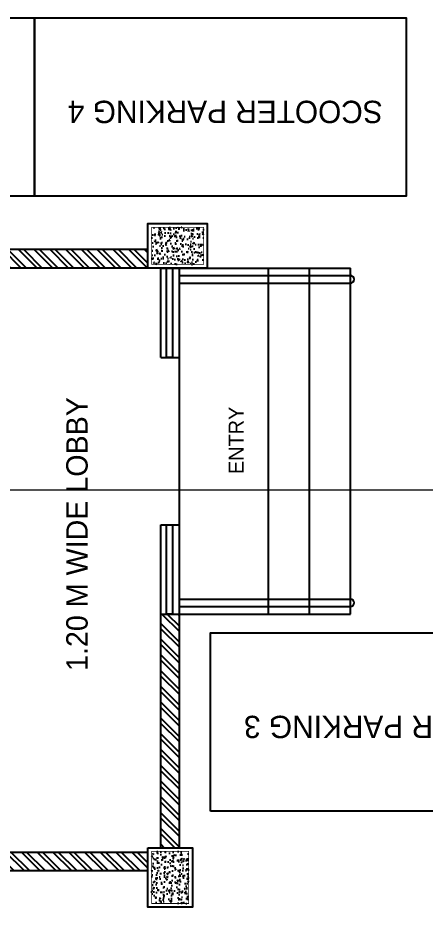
# Model space of a CAD drawing. Header units: inches. Extents: x 182687 to 187672, y -88924 to -84846.
# Drawn here: x 182988.6 to 183095.9, y -87515.1 to -87281.1 of the extents above; entities that cross this region are included whole.
import ezdxf
from ezdxf.enums import TextEntityAlignment as Align

# ---------------------------------------------------------------- set-up
doc = ezdxf.new("R2010")
doc.units = ezdxf.units.IN
doc.header["$MEASUREMENT"] = 0
doc.styles.add('HemBha', font='GOTHIC.TTF')
pattern_1 = [(135, (179942.3798, -96796.7246), (-2.0752047, -2.0752047), []), (135, (179942.3798, -96795.3412), (-2.0752047, -2.0752047), [])]

msp = doc.modelspace()

# ---------------------------------------------------------------- hatches: boundary and pattern name
h = msp.add_hatch()
h.set_pattern_fill('ANSI32', color=256, scale=7.826087, angle=90)
h.set_pattern_definition(pattern_1)
h.paths.add_polyline_path([(182829.635, -87446.772), (182829.635, -87505.468), (182857.613, -87505.468), (182857.613, -87500.576), (182834.526, -87500.576), (182834.526, -87446.772)])
h.paths.add_polyline_path([(182845.287, -87435.033), (182845.287, -87439.924), (182908.874, -87439.924), (182908.874, -87435.033)])
h.paths.add_polyline_path([(182829.635, -87346.989), (182829.635, -87435.033), (182834.526, -87435.033), (182834.526, -87346.989)])
h.paths.add_polyline_path([(182845.287, -87342.098), (182845.287, -87346.989), (183022.841, -87346.989), (183022.841, -87342.098)])
h.paths.add_polyline_path([(182829.635, -87290.25), (182829.635, -87335.25), (182834.526, -87335.25), (182834.526, -87295.142), (182881.483, -87295.142), (182881.485, -87306.881), (182881.483, -87312.75), (182886.374, -87312.75), (182886.374, -87290.25)])
h = msp.add_hatch()
h.set_pattern_fill('AR-CONC', color=256, scale=0.391304, angle=90, style=0)
h.set_pattern_definition([(140, (182848.3003, -87613.3525), (0.245552, 2.80667), [0.293478, -3.22826]), (85, (182848.3003, -87613.3525), (-2.94336, -0.54294), [0.234783, -2.582609]), (190.4514, (182848.3208, -87613.1186), (-2.697809, 2.26373), [0.249418, -2.7436]), (136.1842, (182847.5177, -87613.3525), (0.647684, 4.17616), [0.44022, -4.84239]), (186.6356, (182847.5717, -87613.0044), (-3.81177, 3.657373), [0.37413, -4.1154]), (81.1842, (182847.5177, -87613.3525), (-3.81177, 3.657373), [0.352174, -3.873913]), (111, (182847.7134, -87612.9611), (1.575465, 2.335723), [0.293478, -3.22826]), (56, (182847.7134, -87612.9611), (-2.837544, 0.952103), [0.234783, -2.582609]), (161.4514, (182847.8446, -87612.7665), (-1.262078, 3.287827), [0.249418, -2.7436]), (127.5, (182848.3003, -87613.3525), (-1.302628, 0.047582), [0, -2.551304, 0, -2.621739, 0, -2.592391]), (97.5, (182848.3003, -87613.3525), (-1.54335, 1.0294025), [0, -1.4947826, 0, -2.492609, 0, -0.9880435]), (57.5, (182848.3003, -87614.2251), (0.0882582, 2.0888704), [0, -0.978261, 0, -3.052174, 0, -4.05]), (47.5, (182848.3003, -87614.6164), (-0.391715, 2.282033), [0, -1.271739, 0, -2.026957, 0, -2.876087])])
h.paths.add_polyline_path([(183023.82, -87346.011), (183023.82, -87336.229), (183037.515, -87336.229), (183037.515, -87346.011)])
h = msp.add_hatch()
h.set_pattern_fill('ANSI32', color=256, scale=7.826087, angle=90)
h.set_pattern_definition(pattern_1)
h.paths.add_polyline_path([(183026.265, -87437.968), (183026.265, -87499.442), (183031.156, -87499.442), (183031.156, -87437.968)])
h.paths.add_polyline_path([(182979.309, -87500.576), (182979.309, -87505.468), (183022.841, -87505.468), (183022.841, -87500.576)])
h = msp.add_hatch()
h.set_pattern_fill('AR-CONC', color=256, scale=0.391304, style=0)
h.set_pattern_definition([(50, (182756.4782, -87324.9006), (2.80667, -0.245552), [0.293478, -3.22826]), (355, (182756.4782, -87324.9006), (-0.54294, 2.94336), [0.234783, -2.582609]), (100.4514, (182756.712, -87324.921), (2.26373, 2.697809), [0.249418, -2.7436]), (46.1842, (182756.4782, -87324.118), (4.17616, -0.647684), [0.44022, -4.84239]), (96.6356, (182756.8262, -87324.172), (3.657373, 3.81177), [0.37413, -4.1154]), (351.1842, (182756.478, -87324.118), (3.657373, 3.81177), [0.352174, -3.873913]), (21, (182756.8695, -87324.3137), (2.335723, -1.575465), [0.293478, -3.22826]), (326, (182756.8695, -87324.3137), (0.952103, 2.837544), [0.234783, -2.582609]), (71.4514, (182757.0642, -87324.445), (3.287827, 1.262078), [0.249418, -2.7436]), (37.5, (182756.4782, -87324.9006), (0.047582, 1.302628), [0, -2.551304, 0, -2.621739, 0, -2.592391]), (7.5, (182756.4782, -87324.9006), (1.0294025, 1.54335), [0, -1.4947826, 0, -2.492609, 0, -0.9880435]), (327.5, (182755.6056, -87324.9006), (2.0888704, -0.0882582), [0, -0.978261, 0, -3.052174, 0, -4.05]), (317.5, (182755.2143, -87324.9006), (2.282033, 0.391715), [0, -1.271739, 0, -2.026957, 0, -2.876087])])
h.paths.add_polyline_path([(183023.82, -87500.42), (183033.602, -87500.42), (183033.602, -87514.115), (183023.82, -87514.115)])

# ---------------------------------------------------------------- linework, layer by layer
for p, q in [((183022.841, -87342.098), (182845.287, -87342.098)), ((183022.841, -87346.989), (182845.287, -87346.989)), ((183026.265, -87370.468), (183026.265, -87346.989)), ((183026.265, -87346.989), (183031.156, -87346.989)), ((183031.156, -87370.468), (183031.156, -87346.989)), ((183031.156, -87346.989), (183076.156, -87346.989)), ((183054.635, -87437.968), (183054.635, -87346.989)), ((183065.396, -87437.968), (183065.396, -87346.989)), ((183076.156, -87437.968), (183076.156, -87346.989)), ((183031.156, -87348.946), (183076.156, -87348.946)), ((183031.156, -87350.902), (183076.156, -87350.902)), ((183026.265, -87370.468), (183031.156, -87370.468)), ((183031.156, -87414.489), (183031.156, -87370.468)), ((183026.265, -87499.442), (183026.265, -87414.489)), ((183026.265, -87414.489), (183031.156, -87414.489)), ((183031.156, -87499.442), (183031.156, -87414.489)), ((183031.156, -87434.055), (183076.156, -87434.055)), ((183031.156, -87436.011), (183076.156, -87436.011)), ((183026.265, -87437.968), (183031.156, -87437.968)), ((183031.156, -87437.968), (183076.156, -87437.968)), ((182979.309, -87500.576), (183022.841, -87500.576)), ((182979.309, -87505.468), (183022.841, -87505.468))]:
    msp.add_line(p, q)
for points in [[(182895.152, -87328.088), (182895.152, -87281.132), (182992.978, -87281.132), (182992.978, -87328.088)], [(182992.978, -87328.088), (182992.978, -87281.132), (183090.804, -87281.132), (183090.804, -87328.088)], [(183022.841, -87346.989), (183022.841, -87335.25), (183038.493, -87335.25), (183038.493, -87346.989)], [(183027.717, -87370.468), (183027.717, -87346.989), (183029.36, -87346.989), (183029.36, -87370.468)], [(183027.717, -87437.968), (183027.717, -87414.489), (183029.36, -87414.489), (183029.36, -87437.968)], [(183039.355, -87489.871), (183039.355, -87442.914), (183137.181, -87442.914), (183137.181, -87489.871)], [(183022.841, -87499.442), (183034.58, -87499.442), (183034.58, -87515.094), (183022.841, -87515.094)]]:
    msp.add_lwpolyline(points, close=True)
at = {"const_width": 0.196}
for points in [[(183023.82, -87346.011), (183023.82, -87336.229), (183037.515, -87336.229), (183037.515, -87346.011)], [(183023.82, -87500.42), (183033.602, -87500.42), (183033.602, -87514.115), (183023.82, -87514.115)]]:
    msp.add_lwpolyline(points, close=True, dxfattribs=at)
at = {"const_width": 0.391}
msp.add_lwpolyline([(182810.07, -87389.354), (182810.07, -87390.472), (182810.07, -87405.35), (183169.091, -87405.35), (183169.091, -87385.785)], dxfattribs=at)
for centre in [(183076.156, -87349.924), (183076.156, -87435.033)]:
    msp.add_arc(centre, 0.978, 270, 90)

# ---------------------------------------------------------------- texts
at = {"style": 'HemBha'}
for s, height, rotation, p in [('SCOOTER PARKING 4', 5.86957, 180, (183043.222, -87302.953)), ('1.20 M WIDE LOBBY', 5.63478, 90, (183007, -87416.93)), ('ENTRY', 3.913, 90, (183048.021, -87392.303)), ('SCOOTER PARKING 3', 5.86957, 180, (183089.598, -87464.735))]:
    msp.add_text(s, height=height, rotation=rotation, dxfattribs=at).set_placement(p, align=Align.CENTER)

doc.saveas('drawing.dxf')
